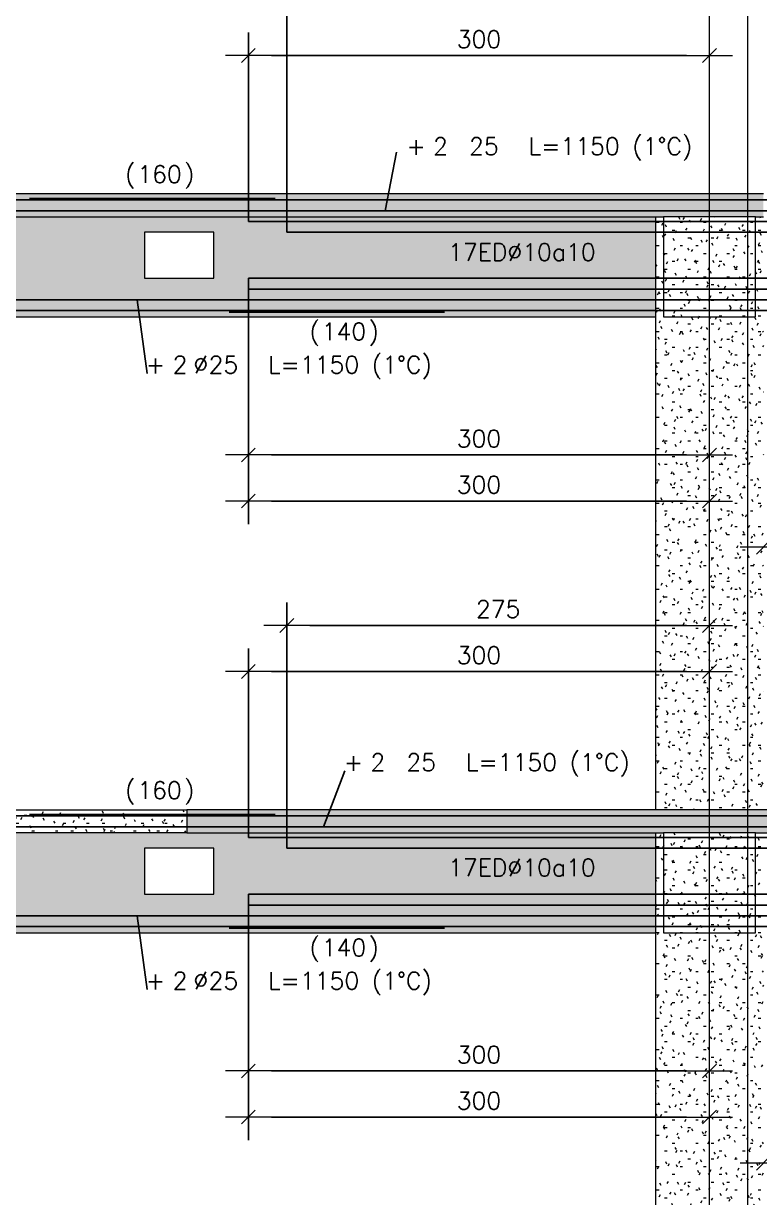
# Model space of a CAD drawing. Extents: x -3544 to 11711, y -11366 to 8565.
# Drawn here: x 941 to 1419, y 2767 to 3531 of the extents above; entities that cross this region are included whole.
import ezdxf
from ezdxf.enums import TextEntityAlignment as Align

# ---------------------------------------------------------------- set-up
doc = ezdxf.new("R2010")
doc.units = 0
doc.header["$LTSCALE"] = 30
doc.header["$MEASUREMENT"] = 0
doc.linetypes.add('EJE2$0$RLE-PROYECCION', pattern=[0.71438, 0.47625, -0.23813])
doc.layers.get('0').update_dxf_attribs({"linetype": 'CONTINUOUS'})
doc.layers.add('EJE2$0$RLA-ACHURADO', color=30, linetype='EJE2$0$RLE-PROYECCION', lineweight=15, transparency=0.7)
for name, color, linetype, lineweight in [('EJE2$0$RLA-CONTORNO', 30, 'CONTINUOUS', 15), ('EJE2$0$RLA-COTAS', 7, 'CONTINUOUS', 9), ('EJE2$0$RLA-EJES', 1, 'CONTINUOUS', 9)]:
    doc.layers.add(name, color=color, linetype=linetype, lineweight=lineweight)
doc.layers.add('EJE2$0$RLA-FE', color=7, linetype='CONTINUOUS')
doc.layers.add('EJE2$0$RLA-TEXTOS-FE', color=9, linetype='CONTINUOUS')
doc.styles.add('EJE2$0$RomanS', font='romans.shx', dxfattribs={"height": 11.25})
doc.dimstyles.new('EJE2$0$ING-50', dxfattribs={"dimscale": 50, "dimtxt": 0.27, "dimasz": 0.3, "dimexe": 0, "dimexo": 0, "dimgap": 0.1, "dimtad": 1, "dimdec": 1, "dimzin": 12, "dimdsep": 46, "dimtxsty": 'EJE2$0$RomanS', "dimblk": 'EJE2$0$TICK1', "dimblk1": 'EJE2$0$TICK1', "dimblk2": 'EJE2$0$TICK1', "dimcen": 0.09, "dimclrd": 2, "dimclre": 1, "dimclrt": 3, "dimadec": 0, "dimazin": 0, "dimtfac": 1, "dimtdec": 0, "dimtix": 1, "dimtmove": 2, "dimatfit": 3, "dimldrblk": 'EJE2$0$TICK1', "dimfxl": 0, "dimfxlon": 1, "dimtolj": 1, "dimtzin": 0, "dimarcsym": 0})
pattern_1 = [(0, (-1898.762, -1266.802), (20.32, 5.08), [1.676, -13.564, 1.676, -13.564, -81.28]), (0, (-1898.762, -1266.802), (20.32, 5.08), [-30.48, 1.676, -28.804, 1.676, -13.564, -35.56]), (0, (-1898.762, -1266.802), (20.32, 5.08), [-76.2, 1.676, -8.484, 1.676, -23.724]), (120, (-1891.142, -1264.262), (-14.559409, 15.057636), [1.676, -13.564, 1.676, -13.564, -81.28]), (120, (-1891.142, -1264.262), (-14.559409, 15.057636), [-30.48, 1.676, -28.804, 1.676, -13.564, -35.56]), (120, (-1891.142, -1264.262), (-14.559409, 15.057636), [-76.2, 1.676, -8.484, 1.676, -23.724]), (240, (-1888.602, -1254.102), (-5.760591, -20.137636), [1.676, -13.564, 1.676, -13.564, -81.28]), (240, (-1888.602, -1254.102), (-5.760591, -20.137636), [-30.48, 1.676, -28.804, 1.676, -13.564, -35.56]), (240, (-1888.602, -1254.102), (-5.760591, -20.137636), [-76.2, 1.676, -8.484, 1.676, -23.724])]

# ---------------------------------------------------------------- blocks, each defined once
blk = doc.blocks.new('*U34')
at = {"layer": 'EJE2$0$RLA-FE'}
for p, q in [((0, 0), (668.21, 0)), ((668.21, 0), (718.21, 0)), ((718.21, 0), (750, 0)), ((750, 0), (750, 0))]:
    blk.add_line(p, q, dxfattribs=at)
at = {"layer": 'EJE2$0$RLA-FE', "color": 3, "style": 'EJE2$0$RomanS', "flags": 8}
for tag, p in [('F=', (283.44, 9.32)), ('NUM', (297.85, 9.32))]:
    blk.add_attdef(tag, text='', height=11.25, dxfattribs=at).set_placement(p, align=Align.RIGHT)
at = {"layer": 'EJE2$0$RLA-FE', "color": 3, "style": 'EJE2$0$RomanS'}
for tag, p, flags in [('PHI', (301.74, 9.54), 14), ('DIAM', (311.6, 9.32), 12), ('MINUS', (333.62, 9.32), 13), ('MARK', (347.01, 9.32), 13), ('TEXTO_FE1', (350.31, 9.32), 8), ('TEXTO_FE2', (417.83, 9.34), 8), ('TIPO', (373.8, -75.78), 13), ('NVECES', (359.93, -94.72), 13), ('NUMFE', (363.86, -114.48), 13), ('CAPA', (372.06, -133.6), 13), ('DESPLAZA', (278.34, -151.59), 13), ('ESPACIO', (284.39, -169.95), 13), ('CANT', (298.23, -188.75), 13)]:
    blk.add_attdef(tag, p, '', height=11.25, dxfattribs=dict(at, flags=flags))
blk = doc.blocks.new('*U282')
at = {"layer": 'EJE2$0$RLA-FE'}
for q in [(0, 0), (1068.21, 0)]:
    blk.add_line((0, 0), q, dxfattribs=at)
at = {"layer": 'EJE2$0$RLA-FE', "color": 3, "style": 'EJE2$0$RomanS', "flags": 8}
for tag, p in [('F=', (560.11, 9.32)), ('NUM', (574.52, 9.32))]:
    blk.add_attdef(tag, text='', height=11.25, dxfattribs=at).set_placement(p, align=Align.RIGHT)
at = {"layer": 'EJE2$0$RLA-FE', "color": 3, "style": 'EJE2$0$RomanS'}
for tag, p, flags in [('PHI', (578.42, 9.54), 14), ('DIAM', (588.27, 9.32), 12), ('MINUS', (610.29, 9.32), 13), ('MARK', (623.68, 9.32), 13), ('TEXTO_FE1', (626.98, 9.32), 8), ('TEXTO_FE2', (694.51, 9.34), 8), ('TIPO', (573.8, -75.78), 13), ('NVECES', (559.93, -94.72), 13), ('NUMFE', (563.86, -114.48), 13), ('CAPA', (572.06, -133.6), 13), ('DESPLAZA', (278.34, -151.59), 13), ('ESPACIO', (284.39, -169.95), 13), ('CANT', (298.23, -188.75), 13)]:
    blk.add_attdef(tag, p, '', height=11.25, dxfattribs=dict(at, flags=flags))
blk = doc.blocks.new('*U102')
at = {"layer": 'EJE2$0$RLA-FE', "color": 6}
blk.add_line((0, 1), (160, 1), dxfattribs=at)
at = {"layer": 'EJE2$0$RLA-FE', "color": 3, "style": 'EJE2$0$RomanS', "flags": 8}
for tag, p in [('(', (65.66, 11.14)), (')', (103.99, 11.14)), ('EMP', (84.68, 11.14))]:
    blk.add_attdef(tag, text='', height=11.25, dxfattribs=at).set_placement(p, align=Align.CENTER)
blk = doc.blocks.new('*U281')
at = {"layer": 'EJE2$0$RLA-FE'}
blk.add_line((0, 0), (1068.21, 0), dxfattribs=at)
at = {"layer": 'EJE2$0$RLA-FE', "color": 3, "style": 'EJE2$0$RomanS', "flags": 8}
for tag, p in [('F=', (457.88, 36.32)), ('NUM', (472.29, 36.32))]:
    blk.add_attdef(tag, text='', height=11.25, dxfattribs=at).set_placement(p, align=Align.RIGHT)
at = {"layer": 'EJE2$0$RLA-FE', "color": 3, "style": 'EJE2$0$RomanS'}
for tag, p, flags in [('PHI', (476.18, 36.54), 14), ('DIAM', (486.04, 36.32), 12), ('MINUS', (508.06, 36.32), 13), ('MARK', (521.45, 36.32), 13), ('TEXTO_FE1', (524.75, 36.32), 8), ('TEXTO_FE2', (592.27, 36.34), 8), ('TIPO', (573.8, -75.78), 13), ('NVECES', (559.93, -94.72), 13), ('NUMFE', (563.86, -114.48), 13), ('CAPA', (572.06, -133.6), 13), ('DESPLAZA', (278.34, -151.59), 13), ('ESPACIO', (284.39, -169.95), 13), ('CANT', (298.23, -188.75), 13)]:
    blk.add_attdef(tag, p, '', height=11.25, dxfattribs=dict(at, flags=flags))
blk = doc.blocks.new('*U48')
at = {"layer": 'EJE2$0$RLA-FE'}
for q in [(0, 0), (518.21, 0)]:
    blk.add_line((0, 0), q, dxfattribs=at)
at = {"layer": 'EJE2$0$RLA-FE', "color": 3, "style": 'EJE2$0$RomanS', "flags": 8}
for tag, p in [('F=', (396.87, 66.32)), ('NUM', (411.28, 66.32))]:
    blk.add_attdef(tag, text='', height=11.25, dxfattribs=at).set_placement(p, align=Align.RIGHT)
at = {"layer": 'EJE2$0$RLA-FE', "color": 3, "style": 'EJE2$0$RomanS'}
for tag, p, flags in [('PHI', (415.18, 66.54), 14), ('DIAM', (425.03, 66.32), 12), ('MINUS', (447.05, 66.32), 13), ('MARK', (460.44, 66.32), 13), ('TEXTO_FE1', (463.74, 66.32), 8), ('TEXTO_FE2', (531.26, 66.34), 8), ('TIPO', (298.8, -75.78), 13), ('NVECES', (284.93, -94.72), 13), ('NUMFE', (288.86, -114.48), 13), ('CAPA', (297.06, -133.6), 13), ('DESPLAZA', (278.34, -151.59), 13), ('ESPACIO', (284.39, -169.95), 13), ('CANT', (298.23, -188.75), 13)]:
    blk.add_attdef(tag, p, '', height=11.25, dxfattribs=dict(at, flags=flags))
blk = doc.blocks.new('EJE2$0$TICK1')
for points in [[(-1, 0), (1, 0)], [(-0.3, -0.3), (0.3, 0.3)]]:
    blk.add_lwpolyline(points)
blk = doc.blocks.new('*D110')
at = {"layer": 'EJE2$0$RLA-COTAS', "color": 2, "lineweight": -2, "transparency": 16777216}
blk.add_line((-1679.52, 1278), (-1409.52, 1278), dxfattribs=at)
at = {"layer": 'EJE2$0$RLA-COTAS', "color": 2, "lineweight": -2, "transparency": 16777216, "xscale": 15, "yscale": 15, "zscale": 15, "rotation": 180}
blk.add_blockref('EJE2$0$TICK1', (-1694.52, 1278), dxfattribs=at)
at = {"layer": 'EJE2$0$RLA-COTAS', "color": 2, "lineweight": -2, "transparency": 16777216, "xscale": 15, "yscale": 15, "zscale": 15}
blk.add_blockref('EJE2$0$TICK1', (-1394.52, 1278), dxfattribs=at)
at = {"layer": 'EJE2$0$RLA-COTAS', "color": 3, "transparency": 16777216, "insert": (-1544.52, 1288.62), "char_height": 11.25, "attachment_point": 5, "style": 'EJE2$0$RomanS'}
blk.add_mtext('\\A1;300', dxfattribs=at)
blk = doc.blocks.new('*U49')
at = {"layer": 'EJE2$0$RLA-FE'}
for q in [(0, 0), (468.21, 0)]:
    blk.add_line((0, 0), q, dxfattribs=at)
at = {"layer": 'EJE2$0$RLA-FE', "color": 3, "style": 'EJE2$0$RomanS', "flags": 8}
for tag, p in [('F=', (353.33, 96.32)), ('NUM', (367.74, 96.32))]:
    blk.add_attdef(tag, text='', height=11.25, dxfattribs=at).set_placement(p, align=Align.RIGHT)
at = {"layer": 'EJE2$0$RLA-FE', "color": 3, "style": 'EJE2$0$RomanS'}
for tag, p, flags in [('PHI', (371.63, 96.54), 14), ('DIAM', (381.49, 96.32), 12), ('MINUS', (403.51, 96.32), 13), ('MARK', (416.9, 96.32), 13), ('TEXTO_FE1', (420.2, 96.32), 8), ('TEXTO_FE2', (487.72, 96.34), 8), ('TIPO', (273.8, -75.78), 13), ('NVECES', (259.93, -94.72), 13), ('NUMFE', (263.86, -114.48), 13), ('CAPA', (272.06, -133.6), 13), ('DESPLAZA', (278.34, -151.59), 13), ('ESPACIO', (284.39, -169.95), 13), ('CANT', (298.23, -188.75), 13)]:
    blk.add_attdef(tag, p, '', height=11.25, dxfattribs=dict(at, flags=flags))
blk = doc.blocks.new('*U250')
at = {"layer": 'EJE2$0$RLA-FE'}
for q in [(0, 0), (1068.21, 0)]:
    blk.add_line((0, 0), q, dxfattribs=at)
at = {"layer": 'EJE2$0$RLA-FE', "color": 3, "style": 'EJE2$0$RomanS', "flags": 8}
for tag, p in [('F=', (577.25, 9.32)), ('NUM', (591.66, 9.32))]:
    blk.add_attdef(tag, text='', height=11.25, dxfattribs=at).set_placement(p, align=Align.RIGHT)
at = {"layer": 'EJE2$0$RLA-FE', "color": 3, "style": 'EJE2$0$RomanS'}
for tag, p, flags in [('PHI', (595.56, 9.54), 14), ('DIAM', (605.41, 9.32), 12), ('MINUS', (627.43, 9.32), 13), ('MARK', (640.82, 9.32), 13), ('TEXTO_FE1', (644.12, 9.32), 8), ('TEXTO_FE2', (711.65, 9.34), 8), ('TIPO', (573.8, -75.78), 13), ('NVECES', (559.93, -94.72), 13), ('NUMFE', (563.86, -114.48), 13), ('CAPA', (572.06, -133.6), 13), ('DESPLAZA', (278.34, -151.59), 13), ('ESPACIO', (284.39, -169.95), 13), ('CANT', (298.23, -188.75), 13)]:
    blk.add_attdef(tag, p, '', height=11.25, dxfattribs=dict(at, flags=flags))
blk = doc.blocks.new('*U249')
at = {"layer": 'EJE2$0$RLA-FE'}
blk.add_line((0, 0), (1068.21, 0), dxfattribs=at)
at = {"layer": 'EJE2$0$RLA-FE', "color": 3, "style": 'EJE2$0$RomanS', "flags": 8}
for tag, p in [('F=', (417.12, 36.32)), ('NUM', (431.53, 36.32))]:
    blk.add_attdef(tag, text='', height=11.25, dxfattribs=at).set_placement(p, align=Align.RIGHT)
at = {"layer": 'EJE2$0$RLA-FE', "color": 3, "style": 'EJE2$0$RomanS'}
for tag, p, flags in [('PHI', (435.43, 36.54), 14), ('DIAM', (445.28, 36.32), 12), ('MINUS', (467.3, 36.32), 13), ('MARK', (480.7, 36.32), 13), ('TEXTO_FE1', (484, 36.32), 8), ('TEXTO_FE2', (551.52, 36.34), 8), ('TIPO', (573.8, -75.78), 13), ('NVECES', (559.93, -94.72), 13), ('NUMFE', (563.86, -114.48), 13), ('CAPA', (572.06, -133.6), 13), ('DESPLAZA', (278.34, -151.59), 13), ('ESPACIO', (284.39, -169.95), 13), ('CANT', (298.23, -188.75), 13)]:
    blk.add_attdef(tag, p, '', height=11.25, dxfattribs=dict(at, flags=flags))
blk = doc.blocks.new('*U251')
at = {"layer": 'EJE2$0$RLA-FE'}
for q in [(0, 0), (518.21, 0)]:
    blk.add_line((0, 0), q, dxfattribs=at)
at = {"layer": 'EJE2$0$RLA-FE', "color": 3, "style": 'EJE2$0$RomanS', "flags": 8}
for tag, p in [('F=', (413.01, 66.32)), ('NUM', (427.42, 66.32))]:
    blk.add_attdef(tag, text='', height=11.25, dxfattribs=at).set_placement(p, align=Align.RIGHT)
at = {"layer": 'EJE2$0$RLA-FE', "color": 3, "style": 'EJE2$0$RomanS'}
for tag, p, flags in [('PHI', (431.31, 66.54), 14), ('DIAM', (441.17, 66.32), 12), ('MINUS', (463.19, 66.32), 13), ('MARK', (476.58, 66.32), 13), ('TEXTO_FE1', (479.88, 66.32), 8), ('TEXTO_FE2', (547.4, 66.34), 8), ('TIPO', (298.8, -75.78), 13), ('NVECES', (284.93, -94.72), 13), ('NUMFE', (288.86, -114.48), 13), ('CAPA', (297.06, -133.6), 13), ('DESPLAZA', (278.34, -151.59), 13), ('ESPACIO', (284.39, -169.95), 13), ('CANT', (298.23, -188.75), 13)]:
    blk.add_attdef(tag, p, '', height=11.25, dxfattribs=dict(at, flags=flags))
blk = doc.blocks.new('*D120')
at = {"layer": 'EJE2$0$RLA-COTAS', "color": 2, "lineweight": -2, "transparency": 16777216}
blk.add_line((-1679.52, 877), (-1409.52, 877), dxfattribs=at)
at = {"layer": 'EJE2$0$RLA-COTAS', "color": 2, "lineweight": -2, "transparency": 16777216, "xscale": 15, "yscale": 15, "zscale": 15, "rotation": 180}
blk.add_blockref('EJE2$0$TICK1', (-1694.52, 877), dxfattribs=at)
at = {"layer": 'EJE2$0$RLA-COTAS', "color": 2, "lineweight": -2, "transparency": 16777216, "xscale": 15, "yscale": 15, "zscale": 15}
blk.add_blockref('EJE2$0$TICK1', (-1394.52, 877), dxfattribs=at)
at = {"layer": 'EJE2$0$RLA-COTAS', "color": 3, "transparency": 16777216, "insert": (-1544.52, 887.63), "char_height": 11.25, "attachment_point": 5, "style": 'EJE2$0$RomanS'}
blk.add_mtext('\\A1;300', dxfattribs=at)
blk = doc.blocks.new('*U252')
at = {"layer": 'EJE2$0$RLA-FE'}
for q in [(0, 0), (468.21, 0)]:
    blk.add_line((0, 0), q, dxfattribs=at)
at = {"layer": 'EJE2$0$RLA-FE', "color": 3, "style": 'EJE2$0$RomanS', "flags": 8}
for tag, p in [('F=', (366.86, 96.32)), ('NUM', (381.27, 96.32))]:
    blk.add_attdef(tag, text='', height=11.25, dxfattribs=at).set_placement(p, align=Align.RIGHT)
at = {"layer": 'EJE2$0$RLA-FE', "color": 3, "style": 'EJE2$0$RomanS'}
for tag, p, flags in [('PHI', (385.16, 96.54), 14), ('DIAM', (395.02, 96.32), 12), ('MINUS', (417.04, 96.32), 13), ('MARK', (430.43, 96.32), 13), ('TEXTO_FE1', (433.73, 96.32), 8), ('TEXTO_FE2', (501.25, 96.34), 8), ('TIPO', (273.8, -75.78), 13), ('NVECES', (259.93, -94.72), 13), ('NUMFE', (263.86, -114.48), 13), ('CAPA', (272.06, -133.6), 13), ('DESPLAZA', (278.34, -151.59), 13), ('ESPACIO', (284.39, -169.95), 13), ('CANT', (298.23, -188.75), 13)]:
    blk.add_attdef(tag, p, '', height=11.25, dxfattribs=dict(at, flags=flags))
blk = doc.blocks.new('*D121')
at = {"layer": 'EJE2$0$RLA-COTAS', "color": 2, "lineweight": -2, "transparency": 16777216}
blk.add_line((-1654.52, 907), (-1409.52, 907), dxfattribs=at)
at = {"layer": 'EJE2$0$RLA-COTAS', "color": 2, "lineweight": -2, "transparency": 16777216, "xscale": 15, "yscale": 15, "zscale": 15, "rotation": 180}
blk.add_blockref('EJE2$0$TICK1', (-1669.52, 907), dxfattribs=at)
at = {"layer": 'EJE2$0$RLA-COTAS', "color": 2, "lineweight": -2, "transparency": 16777216, "xscale": 15, "yscale": 15, "zscale": 15}
blk.add_blockref('EJE2$0$TICK1', (-1394.52, 907), dxfattribs=at)
at = {"layer": 'EJE2$0$RLA-COTAS', "color": 3, "transparency": 16777216, "insert": (-1532.02, 917.63), "char_height": 11.25, "attachment_point": 5, "style": 'EJE2$0$RomanS'}
blk.add_mtext('\\A1;275', dxfattribs=at)
blk = doc.blocks.new('*U54')
at = {"layer": 'EJE2$0$RLA-FE'}
for p, q in [((0, 0), (778.21, 0)), ((778.21, 0), (828.21, 0)), ((828.21, 0), (860, 0)), ((860, 0), (860, 0))]:
    blk.add_line(p, q, dxfattribs=at)
at = {"layer": 'EJE2$0$RLA-FE', "color": 3, "style": 'EJE2$0$RomanS', "flags": 8}
for tag, p in [('F=', (338.44, -19.89)), ('NUM', (352.85, -19.89))]:
    blk.add_attdef(tag, text='', height=11.25, dxfattribs=at).set_placement(p, align=Align.RIGHT)
at = {"layer": 'EJE2$0$RLA-FE', "color": 3, "style": 'EJE2$0$RomanS'}
for tag, p, flags in [('PHI', (356.74, -19.68), 12), ('DIAM', (366.6, -19.89), 12), ('MINUS', (388.62, -19.89), 13), ('MARK', (402.01, -19.89), 13), ('TEXTO_FE1', (405.31, -19.89), 8), ('TEXTO_FE2', (472.83, -19.88), 8), ('TIPO', (428.8, -57.92), 13), ('NVECES', (414.93, -76.86), 13), ('NUMFE', (418.86, -96.62), 13), ('CAPA', (427.06, -115.74), 13), ('DESPLAZA', (277.18, -134.17), 13), ('ESPACIO', (283.22, -152.53), 13), ('CANT', (297.06, -171.33), 13)]:
    blk.add_attdef(tag, p, '', height=11.25, dxfattribs=dict(at, flags=flags))
blk = doc.blocks.new('*U56')
at = {"layer": 'EJE2$0$RLA-FE', "color": 6}
blk.add_line((0, -1), (140, -1), dxfattribs=at)
at = {"layer": 'EJE2$0$RLA-FE', "color": 3, "style": 'EJE2$0$RomanS', "flags": 8}
for tag, p in [('(', (55.66, -19.26)), (')', (93.99, -19.26)), ('EMP', (74.68, -19.26))]:
    blk.add_attdef(tag, text='', height=11.25, dxfattribs=at).set_placement(p, align=Align.CENTER)
blk = doc.blocks.new('*U64')
at = {"layer": 'EJE2$0$RLA-FE'}
blk.add_line((0, 0), (918.21, 0), dxfattribs=at)
at = {"layer": 'EJE2$0$RLA-FE', "color": 3, "style": 'EJE2$0$RomanS', "flags": 8}
for tag, p in [('F=', (408.44, -47.89)), ('NUM', (422.85, -47.89))]:
    blk.add_attdef(tag, text='', height=11.25, dxfattribs=at).set_placement(p, align=Align.RIGHT)
at = {"layer": 'EJE2$0$RLA-FE', "color": 3, "style": 'EJE2$0$RomanS'}
for tag, p, flags in [('PHI', (426.74, -47.68), 12), ('DIAM', (436.6, -47.89), 12), ('MINUS', (458.62, -47.89), 13), ('MARK', (472.01, -47.89), 13), ('TEXTO_FE1', (475.31, -47.89), 8), ('TEXTO_FE2', (542.83, -47.88), 8), ('TIPO', (498.8, -57.92), 13), ('NVECES', (484.93, -76.86), 13), ('NUMFE', (488.86, -96.62), 13), ('CAPA', (497.06, -115.74), 13), ('DESPLAZA', (277.18, -134.17), 13), ('ESPACIO', (283.22, -152.53), 13), ('CANT', (297.06, -171.33), 13)]:
    blk.add_attdef(tag, p, '', height=11.25, dxfattribs=dict(at, flags=flags))
blk = doc.blocks.new('*U256')
at = {"layer": 'EJE2$0$RLA-FE'}
for q in [(0, 0), (1068.21, 0)]:
    blk.add_line((0, 0), q, dxfattribs=at)
at = {"layer": 'EJE2$0$RLA-FE', "color": 3, "style": 'EJE2$0$RomanS', "flags": 8}
for tag, p in [('F=', (551.84, -19.89)), ('NUM', (566.24, -19.89))]:
    blk.add_attdef(tag, text='', height=11.25, dxfattribs=at).set_placement(p, align=Align.RIGHT)
at = {"layer": 'EJE2$0$RLA-FE', "color": 3, "style": 'EJE2$0$RomanS'}
for tag, p, flags in [('PHI', (570.14, -19.68), 12), ('DIAM', (580, -19.89), 12), ('MINUS', (602.01, -19.89), 13), ('MARK', (615.41, -19.89), 13), ('TEXTO_FE1', (618.71, -19.89), 8), ('TEXTO_FE2', (686.23, -19.88), 8), ('TIPO', (573.8, -57.92), 13), ('NVECES', (559.93, -76.86), 13), ('NUMFE', (563.86, -96.62), 13), ('CAPA', (572.06, -115.74), 13), ('DESPLAZA', (277.18, -134.17), 13), ('ESPACIO', (283.22, -152.53), 13), ('CANT', (297.06, -171.33), 13)]:
    blk.add_attdef(tag, p, '', height=11.25, dxfattribs=dict(at, flags=flags))
blk = doc.blocks.new('*U255')
at = {"layer": 'EJE2$0$RLA-FE'}
for q in [(0, 0), (1118.21, 0)]:
    blk.add_line((0, 0), q, dxfattribs=at)
at = {"layer": 'EJE2$0$RLA-FE', "color": 3, "style": 'EJE2$0$RomanS'}
for tag, p, flags in [('TIPO', (598.8, -57.92), 13), ('PHI', (538.8, -72.68), 12), ('DIAM', (548.65, -72.89), 12), ('MINUS', (570.67, -72.89), 13), ('MARK', (584.06, -72.89), 13), ('NVECES', (584.93, -76.86), 13), ('TEXTO_FE1', (587.36, -72.89), 8), ('TEXTO_FE2', (654.89, -72.88), 8), ('NUMFE', (588.86, -96.62), 13), ('CAPA', (597.06, -115.74), 13), ('DESPLAZA', (277.18, -134.17), 13), ('ESPACIO', (283.22, -152.53), 13), ('CANT', (297.06, -171.33), 13)]:
    blk.add_attdef(tag, p, '', height=11.25, dxfattribs=dict(at, flags=flags))
at = {"layer": 'EJE2$0$RLA-FE', "color": 3, "style": 'EJE2$0$RomanS', "flags": 8}
for tag, p in [('F=', (520.49, -72.89)), ('NUM', (534.9, -72.89))]:
    blk.add_attdef(tag, text='', height=11.25, dxfattribs=at).set_placement(p, align=Align.RIGHT)
blk = doc.blocks.new('*D131')
at = {"layer": 'EJE2$0$RLA-COTAS', "color": 2, "lineweight": -2, "transparency": 16777216}
blk.add_line((-1679.52, 617), (-1409.52, 617), dxfattribs=at)
at = {"layer": 'EJE2$0$RLA-COTAS', "color": 2, "lineweight": -2, "transparency": 16777216, "xscale": 15, "yscale": 15, "zscale": 15, "rotation": 180}
blk.add_blockref('EJE2$0$TICK1', (-1694.52, 617), dxfattribs=at)
at = {"layer": 'EJE2$0$RLA-COTAS', "color": 2, "lineweight": -2, "transparency": 16777216, "xscale": 15, "yscale": 15, "zscale": 15}
blk.add_blockref('EJE2$0$TICK1', (-1394.52, 617), dxfattribs=at)
at = {"layer": 'EJE2$0$RLA-COTAS', "color": 3, "transparency": 16777216, "insert": (-1544.52, 627.62), "char_height": 11.25, "attachment_point": 5, "style": 'EJE2$0$RomanS'}
blk.add_mtext('\\A1;300', dxfattribs=at)
blk = doc.blocks.new('*D134')
at = {"layer": 'EJE2$0$RLA-COTAS', "color": 2, "lineweight": -2, "transparency": 16777216}
blk.add_line((-1679.52, 587), (-1409.52, 587), dxfattribs=at)
at = {"layer": 'EJE2$0$RLA-COTAS', "color": 2, "lineweight": -2, "transparency": 16777216, "xscale": 15, "yscale": 15, "zscale": 15, "rotation": 180}
blk.add_blockref('EJE2$0$TICK1', (-1694.52, 587), dxfattribs=at)
at = {"layer": 'EJE2$0$RLA-COTAS', "color": 2, "lineweight": -2, "transparency": 16777216, "xscale": 15, "yscale": 15, "zscale": 15}
blk.add_blockref('EJE2$0$TICK1', (-1394.52, 587), dxfattribs=at)
at = {"layer": 'EJE2$0$RLA-COTAS', "color": 3, "transparency": 16777216, "insert": (-1544.52, 597.62), "char_height": 11.25, "attachment_point": 5, "style": 'EJE2$0$RomanS'}
blk.add_mtext('\\A1;300', dxfattribs=at)
blk = doc.blocks.new('*D135')
at = {"layer": 'EJE2$0$RLA-COTAS', "color": 2, "lineweight": -2, "transparency": 16777216}
blk.add_line((-1209.52, 557), (-1344.52, 557), dxfattribs=at)
at = {"layer": 'EJE2$0$RLA-COTAS', "color": 2, "lineweight": -2, "transparency": 16777216, "xscale": 15, "yscale": 15, "zscale": 15, "rotation": 180}
blk.add_blockref('EJE2$0$TICK1', (-1359.52, 557), dxfattribs=at)
at = {"layer": 'EJE2$0$RLA-COTAS', "color": 2, "lineweight": -2, "transparency": 16777216, "xscale": 15, "yscale": 15, "zscale": 15}
blk.add_blockref('EJE2$0$TICK1', (-1194.52, 557), dxfattribs=at)
at = {"layer": 'EJE2$0$RLA-COTAS', "color": 3, "transparency": 16777216, "insert": (-1277.02, 567.62), "char_height": 11.25, "attachment_point": 5, "style": 'EJE2$0$RomanS'}
blk.add_mtext('\\A1;165', dxfattribs=at)
blk = doc.blocks.new('*U270')
at = {"layer": 'EJE2$0$RLA-FE'}
for q in [(0, 0), (1068.21, 0)]:
    blk.add_line((0, 0), q, dxfattribs=at)
at = {"layer": 'EJE2$0$RLA-FE', "color": 3, "style": 'EJE2$0$RomanS', "flags": 8}
for tag, p in [('F=', (380.02, -19.89)), ('NUM', (394.43, -19.89))]:
    blk.add_attdef(tag, text='', height=11.25, dxfattribs=at).set_placement(p, align=Align.RIGHT)
at = {"layer": 'EJE2$0$RLA-FE', "color": 3, "style": 'EJE2$0$RomanS'}
for tag, p, flags in [('PHI', (398.32, -19.68), 12), ('DIAM', (408.18, -19.89), 12), ('MINUS', (430.2, -19.89), 13), ('MARK', (443.59, -19.89), 13), ('TEXTO_FE1', (446.89, -19.89), 8), ('TEXTO_FE2', (514.41, -19.88), 8), ('TIPO', (573.8, -57.92), 13), ('NVECES', (559.93, -76.86), 13), ('NUMFE', (563.86, -96.62), 13), ('CAPA', (572.06, -115.74), 13), ('DESPLAZA', (277.18, -134.17), 13), ('ESPACIO', (283.22, -152.53), 13), ('CANT', (297.06, -171.33), 13)]:
    blk.add_attdef(tag, p, '', height=11.25, dxfattribs=dict(at, flags=flags))
blk = doc.blocks.new('*U68')
at = {"layer": 'EJE2$0$RLA-FE'}
for q in [(0, 0), (1118.21, 0)]:
    blk.add_line((0, 0), q, dxfattribs=at)
at = {"layer": 'EJE2$0$RLA-FE', "color": 3, "style": 'EJE2$0$RomanS'}
for tag, p, flags in [('TIPO', (598.8, -57.92), 13), ('PHI', (538.47, -72.68), 12), ('DIAM', (548.33, -72.89), 12), ('MINUS', (570.35, -72.89), 13), ('MARK', (583.74, -72.89), 13), ('NVECES', (584.93, -76.86), 13), ('TEXTO_FE1', (587.04, -72.89), 8), ('TEXTO_FE2', (654.56, -72.88), 8), ('NUMFE', (588.86, -96.62), 13), ('CAPA', (597.06, -115.74), 13), ('DESPLAZA', (277.18, -134.17), 13), ('ESPACIO', (283.22, -152.53), 13), ('CANT', (297.06, -171.33), 13)]:
    blk.add_attdef(tag, p, '', height=11.25, dxfattribs=dict(at, flags=flags))
at = {"layer": 'EJE2$0$RLA-FE', "color": 3, "style": 'EJE2$0$RomanS', "flags": 8}
for tag, p in [('F=', (520.17, -72.89)), ('NUM', (534.58, -72.89))]:
    blk.add_attdef(tag, text='', height=11.25, dxfattribs=at).set_placement(p, align=Align.RIGHT)
blk = doc.blocks.new('*D147')
at = {"layer": 'EJE2$0$RLA-COTAS', "color": 2, "lineweight": -2, "transparency": 16777216}
blk.add_line((-1679.52, 1018), (-1409.52, 1018), dxfattribs=at)
at = {"layer": 'EJE2$0$RLA-COTAS', "color": 2, "lineweight": -2, "transparency": 16777216, "xscale": 15, "yscale": 15, "zscale": 15, "rotation": 180}
blk.add_blockref('EJE2$0$TICK1', (-1694.52, 1018), dxfattribs=at)
at = {"layer": 'EJE2$0$RLA-COTAS', "color": 2, "lineweight": -2, "transparency": 16777216, "xscale": 15, "yscale": 15, "zscale": 15}
blk.add_blockref('EJE2$0$TICK1', (-1394.52, 1018), dxfattribs=at)
at = {"layer": 'EJE2$0$RLA-COTAS', "color": 3, "transparency": 16777216, "insert": (-1544.52, 1028.62), "char_height": 11.25, "attachment_point": 5, "style": 'EJE2$0$RomanS'}
blk.add_mtext('\\A1;300', dxfattribs=at)
blk = doc.blocks.new('*D148')
at = {"layer": 'EJE2$0$RLA-COTAS', "color": 2, "lineweight": -2, "transparency": 16777216}
blk.add_line((-1679.52, 988), (-1409.52, 988), dxfattribs=at)
at = {"layer": 'EJE2$0$RLA-COTAS', "color": 2, "lineweight": -2, "transparency": 16777216, "xscale": 15, "yscale": 15, "zscale": 15, "rotation": 180}
blk.add_blockref('EJE2$0$TICK1', (-1694.52, 988), dxfattribs=at)
at = {"layer": 'EJE2$0$RLA-COTAS', "color": 2, "lineweight": -2, "transparency": 16777216, "xscale": 15, "yscale": 15, "zscale": 15}
blk.add_blockref('EJE2$0$TICK1', (-1394.52, 988), dxfattribs=at)
at = {"layer": 'EJE2$0$RLA-COTAS', "color": 3, "transparency": 16777216, "insert": (-1544.52, 998.62), "char_height": 11.25, "attachment_point": 5, "style": 'EJE2$0$RomanS'}
blk.add_mtext('\\A1;300', dxfattribs=at)
blk = doc.blocks.new('*D146')
at = {"layer": 'EJE2$0$RLA-COTAS', "color": 2, "lineweight": -2, "transparency": 16777216}
blk.add_line((-1209.52, 958), (-1344.52, 958), dxfattribs=at)
at = {"layer": 'EJE2$0$RLA-COTAS', "color": 2, "lineweight": -2, "transparency": 16777216, "xscale": 15, "yscale": 15, "zscale": 15, "rotation": 180}
blk.add_blockref('EJE2$0$TICK1', (-1359.52, 958), dxfattribs=at)
at = {"layer": 'EJE2$0$RLA-COTAS', "color": 2, "lineweight": -2, "transparency": 16777216, "xscale": 15, "yscale": 15, "zscale": 15}
blk.add_blockref('EJE2$0$TICK1', (-1194.52, 958), dxfattribs=at)
at = {"layer": 'EJE2$0$RLA-COTAS', "color": 3, "transparency": 16777216, "insert": (-1277.02, 968.62), "char_height": 11.25, "attachment_point": 5, "style": 'EJE2$0$RomanS'}
blk.add_mtext('\\A1;165', dxfattribs=at)
blk = doc.blocks.new('*U254')
at = {"layer": 'EJE2$0$RLA-FE'}
for q in [(0, 0), (568.21, 0)]:
    blk.add_line((0, 0), q, dxfattribs=at)
at = {"layer": 'EJE2$0$RLA-FE', "color": 3, "style": 'EJE2$0$RomanS'}
for tag, p, flags in [('TIPO', (323.8, -57.92), 13), ('NVECES', (309.93, -76.86), 13), ('NUMFE', (313.86, -96.62), 13), ('PHI', (390.82, -97.68), 12), ('DIAM', (400.67, -97.89), 12), ('MINUS', (422.69, -97.89), 13), ('MARK', (436.08, -97.89), 13), ('TEXTO_FE1', (439.38, -97.89), 8), ('TEXTO_FE2', (506.91, -97.88), 8), ('CAPA', (322.06, -115.74), 13), ('DESPLAZA', (277.18, -134.17), 13), ('ESPACIO', (283.22, -152.53), 13), ('CANT', (297.06, -171.33), 13)]:
    blk.add_attdef(tag, p, '', height=11.25, dxfattribs=dict(at, flags=flags))
at = {"layer": 'EJE2$0$RLA-FE', "color": 3, "style": 'EJE2$0$RomanS', "flags": 8}
for tag, p in [('F=', (372.51, -97.89)), ('NUM', (386.92, -97.89))]:
    blk.add_attdef(tag, text='', height=11.25, dxfattribs=at).set_placement(p, align=Align.RIGHT)
blk = doc.blocks.new('*U73')
at = {"layer": 'EJE2$0$RLA-FE'}
for q in [(0, 0), (568.21, 0)]:
    blk.add_line((0, 0), q, dxfattribs=at)
at = {"layer": 'EJE2$0$RLA-FE', "color": 3, "style": 'EJE2$0$RomanS'}
for tag, p, flags in [('TIPO', (323.8, -57.92), 13), ('NVECES', (309.93, -76.86), 13), ('NUMFE', (313.86, -96.62), 13), ('PHI', (391.49, -97.68), 12), ('DIAM', (401.34, -97.89), 12), ('MINUS', (423.36, -97.89), 13), ('MARK', (436.76, -97.89), 13), ('TEXTO_FE1', (440.06, -97.89), 8), ('TEXTO_FE2', (507.58, -97.88), 8), ('CAPA', (322.06, -115.74), 13), ('DESPLAZA', (277.18, -134.17), 13), ('ESPACIO', (283.22, -152.53), 13), ('CANT', (297.06, -171.33), 13)]:
    blk.add_attdef(tag, p, '', height=11.25, dxfattribs=dict(at, flags=flags))
at = {"layer": 'EJE2$0$RLA-FE', "color": 3, "style": 'EJE2$0$RomanS', "flags": 8}
for tag, p in [('F=', (373.18, -97.89)), ('NUM', (387.59, -97.89))]:
    blk.add_attdef(tag, text='', height=11.25, dxfattribs=at).set_placement(p, align=Align.RIGHT)
blk = doc.blocks.new('EJE2')
at = {"layer": 'EJE2$0$RLA-ACHURADO'}
h = blk.add_hatch(dxfattribs=at)
h.set_pattern_fill('FP_1', color=256, style=0, pattern_type=2)
h.set_pattern_definition(pattern_1)
h.paths.add_polyline_path([(1897.78, 1173), (1897.78, 1188), (1313.18, 1188), (1313.18, 1173), (1362.73, 1173)], flags=0)
h.paths.add_polyline_path([(-1423.06, 1173), (-1359.52, 1173), (-1359.52, 1188), (-2429.52, 1188), (-2429.52, 1173)], flags=0)
h.paths.add_polyline_path([(-995.32, 1173), (-93.72, 1173), (-93.72, 1188), (-995.32, 1188)], flags=0)
h.paths.add_polyline_path([(897.78, 1173), (897.78, 1188), (313.18, 1188), (313.18, 1173), (666.28, 1173)], flags=0)
h = blk.add_hatch(dxfattribs=at)
h.set_pattern_fill('FP_1', color=256, style=0, pattern_type=2)
h.set_pattern_definition([(0, (-1898.762, -1274.1674), (20.32, 5.08), [1.676, -13.564, 1.676, -13.564, -81.28]), (0, (-1898.762, -1274.1674), (20.32, 5.08), [-30.48, 1.676, -28.804, 1.676, -13.564, -35.56]), (0, (-1898.762, -1274.1674), (20.32, 5.08), [-76.2, 1.676, -8.484, 1.676, -23.724]), (120, (-1891.142, -1271.6274), (-14.559409, 15.057636), [1.676, -13.564, 1.676, -13.564, -81.28]), (120, (-1891.142, -1271.6274), (-14.559409, 15.057636), [-30.48, 1.676, -28.804, 1.676, -13.564, -35.56]), (120, (-1891.142, -1271.6274), (-14.559409, 15.057636), [-76.2, 1.676, -8.484, 1.676, -23.724]), (240, (-1888.602, -1261.4674), (-5.760591, -20.137636), [1.676, -13.564, 1.676, -13.564, -81.28]), (240, (-1888.602, -1261.4674), (-5.760591, -20.137636), [-30.48, 1.676, -28.804, 1.676, -13.564, -35.56]), (240, (-1888.602, -1261.4674), (-5.760591, -20.137636), [-76.2, 1.676, -8.484, 1.676, -23.724])])
h.paths.add_polyline_path([(-1762.02, 1163), (-1717.02, 1163), (-1717.02, 1133), (-1762.02, 1133)])
h.paths.add_polyline_path([(-1429.52, 1108), (-1429.52, 1173), (-2359.52, 1173), (-2359.52, 1108)])
h.paths.add_polyline_path([(-2027.02, 1163), (-2027.02, 1133), (-2072.02, 1133), (-2072.02, 1163)])
h = blk.add_hatch(dxfattribs=at)
h.set_pattern_fill('FP_1', color=256, style=0, pattern_type=2)
h.set_pattern_definition(pattern_1)
h.paths.add_polyline_path([(-1424.52, 787), (-1359.52, 787), (-1359.52, 1173), (-1364.52, 1173), (-1364.52, 1108), (-1424.52, 1108), (-1424.52, 1173), (-1429.52, 1173), (-1429.52, 787)], flags=0)
h = blk.add_hatch(dxfattribs=at)
h.set_pattern_fill('FP_1', color=256, style=0, pattern_type=2)
h.set_pattern_definition(pattern_1)
h.paths.add_polyline_path([(-1424.52, 1108), (-1364.52, 1108), (-1364.52, 1173), (-1424.52, 1173)], flags=0)
h = blk.add_hatch(dxfattribs=at)
h.set_pattern_fill('FP_1', color=256, style=0, pattern_type=2)
h.set_pattern_definition(pattern_1)
h.paths.add_polyline_path([(-30.16, 772), (2135.48, 772), (2135.48, 787), (-1734.52, 787), (-1734.52, 772), (-726.61, 772)], flags=0)
h.paths.add_polyline_path([(-2429.52, 772), (-2054.52, 772), (-2054.52, 787), (-2429.52, 787)], flags=0)
h = blk.add_hatch(dxfattribs=at)
h.set_pattern_fill('FP_1', color=256, style=0, pattern_type=2)
h.set_pattern_definition(pattern_1)
h.paths.add_polyline_path([(-1734.52, 772), (-1734.52, 787), (-2054.52, 787), (-2054.52, 772)], flags=0)
h = blk.add_hatch(dxfattribs=at)
h.set_pattern_fill('FP_1', color=256, style=0, pattern_type=2)
h.set_pattern_definition([(0, (-1898.762, -1675.1674), (20.32, 5.08), [1.676, -13.564, 1.676, -13.564, -81.28]), (0, (-1898.762, -1675.1674), (20.32, 5.08), [-30.48, 1.676, -28.804, 1.676, -13.564, -35.56]), (0, (-1898.762, -1675.1674), (20.32, 5.08), [-76.2, 1.676, -8.484, 1.676, -23.724]), (120, (-1891.142, -1672.6274), (-14.559409, 15.057636), [1.676, -13.564, 1.676, -13.564, -81.28]), (120, (-1891.142, -1672.6274), (-14.559409, 15.057636), [-30.48, 1.676, -28.804, 1.676, -13.564, -35.56]), (120, (-1891.142, -1672.6274), (-14.559409, 15.057636), [-76.2, 1.676, -8.484, 1.676, -23.724]), (240, (-1888.602, -1662.4674), (-5.760591, -20.137636), [1.676, -13.564, 1.676, -13.564, -81.28]), (240, (-1888.602, -1662.4674), (-5.760591, -20.137636), [-30.48, 1.676, -28.804, 1.676, -13.564, -35.56]), (240, (-1888.602, -1662.4674), (-5.760591, -20.137636), [-76.2, 1.676, -8.484, 1.676, -23.724])])
h.paths.add_polyline_path([(-1762.02, 762), (-1717.02, 762), (-1717.02, 732), (-1762.02, 732)])
h.paths.add_polyline_path([(-1429.52, 707), (-1429.52, 772), (-2359.52, 772), (-2359.52, 707)])
h.paths.add_polyline_path([(-2027.02, 762), (-2027.02, 732), (-2072.02, 732), (-2072.02, 762)])
h = blk.add_hatch(dxfattribs=at)
h.set_pattern_fill('FP_1', color=256, style=0, pattern_type=2)
h.set_pattern_definition(pattern_1)
h.paths.add_polyline_path([(-1423.06, 391), (-1359.52, 391), (-1359.52, 772), (-1364.52, 772), (-1364.52, 707), (-1424.52, 707), (-1424.52, 772), (-1429.52, 772), (-1429.52, 391), (-1424.52, 391)], flags=0)
h = blk.add_hatch(dxfattribs=at)
h.set_pattern_fill('FP_1', color=256, style=0, pattern_type=2)
h.set_pattern_definition(pattern_1)
h.paths.add_polyline_path([(-1424.52, 707), (-1364.52, 707), (-1364.52, 772), (-1424.52, 772)], flags=0)
at = {"layer": 'EJE2$0$RLA-CONTORNO'}
for p, q in [((-1359.52, 1188), (-2409.52, 1188)), ((-2364.52, 1173), (-1424.52, 1173)), ((-1429.52, 787), (-1429.52, 1173)), ((-1424.52, 1173), (-1424.52, 1108)), ((-1364.52, 1173), (-1424.51, 1173)), ((-1364.52, 1173), (-1359.52, 1173)), ((-1364.52, 1108), (-1364.52, 1173)), ((-2359.52, 1108), (-1429.52, 1108)), ((-1424.52, 1108), (-1364.52, 1108)), ((-2054.52, 787), (-1734.52, 787)), ((2720.48, 787), (-1734.52, 787)), ((-1734.52, 787), (-1734.52, 772)), ((-1734.52, 772), (-2054.52, 772)), ((-1734.52, 772), (-1424.52, 772)), ((-1429.52, 391), (-1429.52, 772)), ((-1424.52, 772), (-1424.52, 707)), ((-1364.52, 772), (-1424.51, 772)), ((-1364.52, 772), (-1204.51, 772)), ((-1364.52, 707), (-1364.52, 772)), ((-2359.52, 707), (-1429.52, 707)), ((-1424.52, 707), (-1364.52, 707))]:
    blk.add_line(p, q, dxfattribs=at)
for points in [[(-1762.02, 1133), (-1717.02, 1133), (-1717.02, 1163), (-1762.02, 1163)], [(-1762.02, 732), (-1717.02, 732), (-1717.02, 762), (-1762.02, 762)]]:
    blk.add_lwpolyline(points, close=True, dxfattribs=at)
at = {"layer": 'EJE2$0$RLA-EJES'}
for p, q in [((-1394.52, -973.11), (-1394.52, 1460.5)), ((-1369.52, -973.11), (-1369.52, 1445.85))]:
    blk.add_line(p, q, dxfattribs=at)
at = {"layer": 'EJE2$0$RLA-FE', "color": 1}
for p, q in [((-1669.52, 1163), (-1669.52, 1323)), ((-1694.52, 1170), (-1694.52, 1293)), ((-1694.52, 1133), (-1694.52, 973)), ((-1694.52, 1126), (-1694.52, 1003)), ((-1669.52, 762), (-1669.52, 922)), ((-1694.52, 769), (-1694.52, 892)), ((-1694.52, 732), (-1694.52, 572)), ((-1694.52, 725), (-1694.52, 602))]:
    blk.add_line(p, q, dxfattribs=at)
at = {"layer": 'EJE2$0$RLA-FE', "color": 2}
for p, q in [((-1598.12, 1215.13), (-1605.54, 1177)), ((-1760.36, 1071.11), (-1766.86, 1119)), ((-1631.68, 812.32), (-1645.67, 776)), ((-1760.36, 670.11), (-1766.86, 718))]:
    blk.add_line(p, q, dxfattribs=at)
at = {"layer": 'EJE2$0$RLA-FE'}
for name, p in [('*U49', (-1669.52, 1163)), ('*U48', (-1694.52, 1170)), ('*U34', (-2427.02, 1184)), ('*U282', (-1837.02, 1184)), ('*U54', (-2427.02, 1112)), ('*U73', (-1694.52, 1133)), ('*U68', (-1694.52, 1126)), ('*U270', (-1707.02, 1112)), ('*U252', (-1669.52, 762)), ('*U251', (-1694.52, 769)), ('*U34', (-2427.02, 783)), ('*U250', (-1837.02, 783)), ('*U54', (-2427.02, 711)), ('*U254', (-1694.52, 732)), ('*U255', (-1694.52, 725)), ('*U256', (-1707.02, 711))]:
    blk.add_blockref(name, p, dxfattribs=at)
ref = blk.add_blockref('*U281', (-2037.02, 1177), dxfattribs=at)
ref.add_attrib('DIAM', '25', (-1550.98, 1213.32), dxfattribs={"color": 3, "height": 11.25, "style": 'EJE2$0$RomanS'})
ref.add_attrib('NUM', '2', dxfattribs={"color": 3, "height": 11.25, "style": 'EJE2$0$RomanS'}).set_placement((-1564.73, 1213.32), align=Align.RIGHT)
ref.add_attrib('TEXTO_FE1', 'L=1150', (-1512.27, 1213.32), dxfattribs={"color": 3, "height": 11.25, "style": 'EJE2$0$RomanS'})
ref.add_attrib('TEXTO_FE2', '(1°C)', (-1444.75, 1213.34), dxfattribs={"color": 3, "height": 11.25, "style": 'EJE2$0$RomanS'})
ref.add_attrib('F=', '+', dxfattribs={"color": 3, "height": 11.25, "style": 'EJE2$0$RomanS'}).set_placement((-1579.14, 1213.32), align=Align.RIGHT)
ref = blk.add_blockref('*U102', (-1837.02, 1184), dxfattribs=at)
ref.add_attrib('EMP', '160', dxfattribs={"color": 3, "height": 11.25, "style": 'EJE2$0$RomanS'}).set_placement((-1752.34, 1195.14), align=Align.CENTER)
ref.add_attrib('(', '(', dxfattribs={"color": 3, "height": 11.25, "style": 'EJE2$0$RomanS'}).set_placement((-1771.36, 1195.14), align=Align.CENTER)
ref.add_attrib(')', ')', dxfattribs={"color": 3, "height": 11.25, "style": 'EJE2$0$RomanS'}).set_placement((-1733.02, 1195.14), align=Align.CENTER)
ref = blk.add_blockref('*U64', (-2157.02, 1119), dxfattribs=at)
ref.add_attrib('DIAM', '25', (-1720.42, 1071.11), dxfattribs={"color": 3, "height": 11.25, "style": 'EJE2$0$RomanS'})
ref.add_attrib('NUM', '2', dxfattribs={"color": 3, "height": 11.25, "style": 'EJE2$0$RomanS'}).set_placement((-1734.17, 1071.11), align=Align.RIGHT)
ref.add_attrib('TEXTO_FE1', 'L=1150', (-1681.71, 1071.11), dxfattribs={"color": 3, "height": 11.25, "style": 'EJE2$0$RomanS'})
ref.add_attrib('TEXTO_FE2', '(1°C)', (-1614.19, 1071.12), dxfattribs={"color": 3, "height": 11.25, "style": 'EJE2$0$RomanS'})
ref.add_attrib('PHI', '%%C', (-1730.27, 1071.32), dxfattribs={"color": 3, "height": 11.25, "style": 'EJE2$0$RomanS'})
ref.add_attrib('F=', '+', dxfattribs={"color": 3, "height": 11.25, "style": 'EJE2$0$RomanS'}).set_placement((-1748.58, 1071.11), align=Align.RIGHT)
ref = blk.add_blockref('*U56', (-1707.02, 1112), dxfattribs=at)
ref.add_attrib('EMP', '140', dxfattribs={"color": 3, "height": 11.25, "style": 'EJE2$0$RomanS'}).set_placement((-1632.34, 1092.74), align=Align.CENTER)
ref.add_attrib('(', '(', dxfattribs={"color": 3, "height": 11.25, "style": 'EJE2$0$RomanS'}).set_placement((-1651.36, 1092.74), align=Align.CENTER)
ref.add_attrib(')', ')', dxfattribs={"color": 3, "height": 11.25, "style": 'EJE2$0$RomanS'}).set_placement((-1613.02, 1092.74), align=Align.CENTER)
ref = blk.add_blockref('*U56', (-1707.02, 1112), dxfattribs=at)
ref.add_attrib('EMP', '140', dxfattribs={"color": 3, "height": 11.25, "style": 'EJE2$0$RomanS'}).set_placement((-1632.34, 1092.74), align=Align.CENTER)
ref.add_attrib('(', '(', dxfattribs={"color": 3, "height": 11.25, "style": 'EJE2$0$RomanS'}).set_placement((-1651.36, 1092.74), align=Align.CENTER)
ref.add_attrib(')', ')', dxfattribs={"color": 3, "height": 11.25, "style": 'EJE2$0$RomanS'}).set_placement((-1613.02, 1092.74), align=Align.CENTER)
ref = blk.add_blockref('*U249', (-2037.02, 776), dxfattribs=at)
ref.add_attrib('DIAM', '25', (-1591.73, 812.32), dxfattribs={"color": 3, "height": 11.25, "style": 'EJE2$0$RomanS'})
ref.add_attrib('NUM', '2', dxfattribs={"color": 3, "height": 11.25, "style": 'EJE2$0$RomanS'}).set_placement((-1605.49, 812.32), align=Align.RIGHT)
ref.add_attrib('TEXTO_FE1', 'L=1150', (-1553.02, 812.32), dxfattribs={"color": 3, "height": 11.25, "style": 'EJE2$0$RomanS'})
ref.add_attrib('TEXTO_FE2', '(1°C)', (-1485.5, 812.34), dxfattribs={"color": 3, "height": 11.25, "style": 'EJE2$0$RomanS'})
ref.add_attrib('F=', '+', dxfattribs={"color": 3, "height": 11.25, "style": 'EJE2$0$RomanS'}).set_placement((-1619.89, 812.32), align=Align.RIGHT)
ref = blk.add_blockref('*U102', (-1837.02, 783), dxfattribs=at)
ref.add_attrib('EMP', '160', dxfattribs={"color": 3, "height": 11.25, "style": 'EJE2$0$RomanS'}).set_placement((-1752.34, 794.14), align=Align.CENTER)
ref.add_attrib('(', '(', dxfattribs={"color": 3, "height": 11.25, "style": 'EJE2$0$RomanS'}).set_placement((-1771.36, 794.14), align=Align.CENTER)
ref.add_attrib(')', ')', dxfattribs={"color": 3, "height": 11.25, "style": 'EJE2$0$RomanS'}).set_placement((-1733.02, 794.14), align=Align.CENTER)
ref = blk.add_blockref('*U64', (-2157.02, 718), dxfattribs=at)
ref.add_attrib('DIAM', '25', (-1720.42, 670.11), dxfattribs={"color": 3, "height": 11.25, "style": 'EJE2$0$RomanS'})
ref.add_attrib('NUM', '2', dxfattribs={"color": 3, "height": 11.25, "style": 'EJE2$0$RomanS'}).set_placement((-1734.17, 670.11), align=Align.RIGHT)
ref.add_attrib('TEXTO_FE1', 'L=1150', (-1681.71, 670.11), dxfattribs={"color": 3, "height": 11.25, "style": 'EJE2$0$RomanS'})
ref.add_attrib('TEXTO_FE2', '(1°C)', (-1614.19, 670.12), dxfattribs={"color": 3, "height": 11.25, "style": 'EJE2$0$RomanS'})
ref.add_attrib('PHI', '%%C', (-1730.27, 670.32), dxfattribs={"color": 3, "height": 11.25, "style": 'EJE2$0$RomanS'})
ref.add_attrib('F=', '+', dxfattribs={"color": 3, "height": 11.25, "style": 'EJE2$0$RomanS'}).set_placement((-1748.58, 670.11), align=Align.RIGHT)
ref = blk.add_blockref('*U56', (-1707.02, 711), dxfattribs=at)
ref.add_attrib('EMP', '140', dxfattribs={"color": 3, "height": 11.25, "style": 'EJE2$0$RomanS'}).set_placement((-1632.34, 691.74), align=Align.CENTER)
ref.add_attrib('(', '(', dxfattribs={"color": 3, "height": 11.25, "style": 'EJE2$0$RomanS'}).set_placement((-1651.36, 691.74), align=Align.CENTER)
ref.add_attrib(')', ')', dxfattribs={"color": 3, "height": 11.25, "style": 'EJE2$0$RomanS'}).set_placement((-1613.02, 691.74), align=Align.CENTER)
ref = blk.add_blockref('*U56', (-1707.02, 711), dxfattribs=at)
ref.add_attrib('EMP', '140', dxfattribs={"color": 3, "height": 11.25, "style": 'EJE2$0$RomanS'}).set_placement((-1632.34, 691.74), align=Align.CENTER)
ref.add_attrib('(', '(', dxfattribs={"color": 3, "height": 11.25, "style": 'EJE2$0$RomanS'}).set_placement((-1651.36, 691.74), align=Align.CENTER)
ref.add_attrib(')', ')', dxfattribs={"color": 3, "height": 11.25, "style": 'EJE2$0$RomanS'}).set_placement((-1613.02, 691.74), align=Align.CENTER)
at = {"layer": 'EJE2$0$RLA-TEXTOS-FE', "color": 9, "style": 'EJE2$0$RomanS'}
for p in [(-1516.61, 1144.4), (-1516.61, 743.8)]:
    blk.add_text('17ED%%C10a10', height=11.25, dxfattribs=at).set_placement(p, align=Align.CENTER)
at = {"layer": 'EJE2$0$RLA-COTAS'}
for p1, p2, distance, picture, middle in [((-1694.52, 1170), (-1394.52, 1170), 108, '*D110', (-1544.52, 1288.62)), ((-1194.52, 1140), (-1359.52, 1140), 182, '*D146', (-1277.02, 968.62)), ((-1694.52, 1133), (-1394.52, 1133), -145, '*D148', (-1544.52, 998.62)), ((-1694.52, 1126), (-1394.52, 1126), -108, '*D147', (-1544.52, 1028.62)), ((-1669.52, 762), (-1394.52, 762), 145, '*D121', (-1532.02, 917.63)), ((-1694.52, 769), (-1394.52, 769), 108, '*D120', (-1544.52, 887.63)), ((-1194.52, 739), (-1359.52, 739), 182, '*D135', (-1277.02, 567.62)), ((-1694.52, 732), (-1394.52, 732), -145, '*D134', (-1544.52, 597.62)), ((-1694.52, 725), (-1394.52, 725), -108, '*D131', (-1544.52, 627.62))]:
    dim = blk.add_aligned_dim(p1=p1, p2=p2, distance=distance, dimstyle='EJE2$0$ING-50', dxfattribs=at)
    dim.commit()
    dim.dimension.update_dxf_attribs({"geometry": picture, "text_midpoint": middle})

msp = doc.modelspace()

# ---------------------------------------------------------------- block references
msp.add_blockref('EJE2', (2781.39, 2232.23))

doc.saveas('drawing.dxf')
